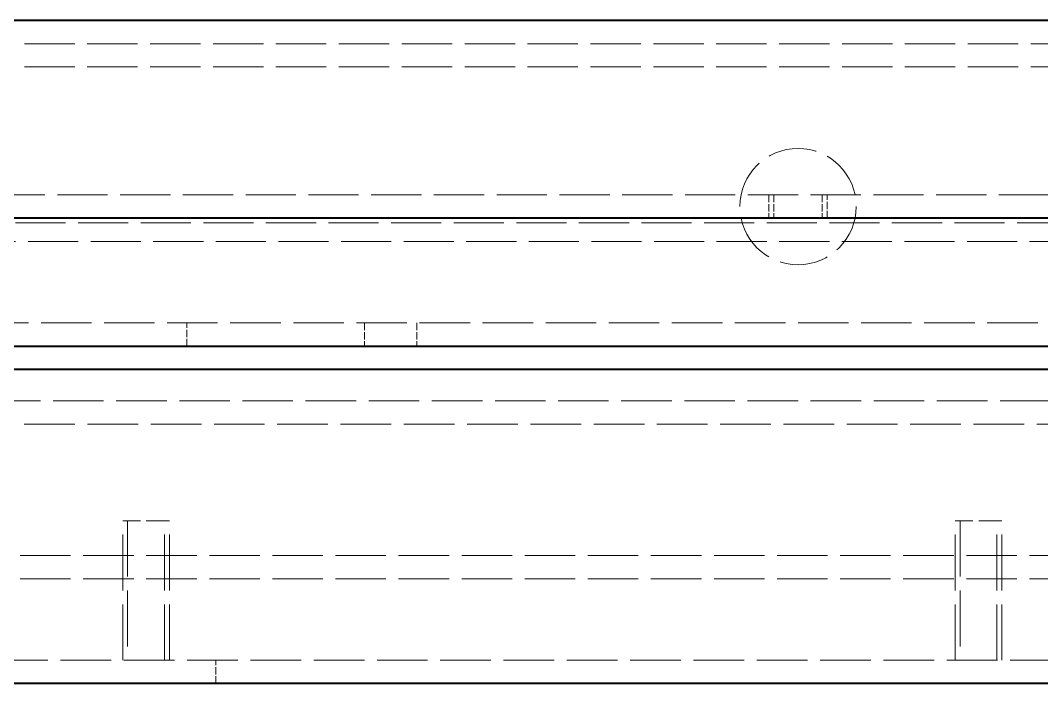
# Model space of a CAD drawing. Header units: millimetres. Extents: x 0 to 2378, y 0 to 1682.
# Drawn here: x 448.7 to 536.4, y 639.8 to 696.8 of the extents above; entities that cross this region are included whole.
import ezdxf

# ---------------------------------------------------------------- set-up
doc = ezdxf.new("R2010")
doc.units = ezdxf.units.MM
doc.header["$LTSCALE"] = 2
doc.linetypes.add('DASHED', pattern=[0.2067, 0.1654, -0.0413])
doc.layers.add('가려진 것(ISO)', color=2, linetype='DASHED', lineweight=18)
doc.layers.add('가시적인 것(ISO)', color=3, linetype='Continuous', lineweight=40)

msp = doc.modelspace()

# ---------------------------------------------------------------- linework, layer by layer
at = {"layer": '가려진 것(ISO)', "ltscale": 13.06797}
for p, q in [((750.4684, 694.7656), (280.4684, 694.7656)), ((750.4684, 692.7656), (280.4684, 692.7656))]:
    msp.add_line(p, q, dxfattribs=at)
at = {"layer": '가려진 것(ISO)', "ltscale": 13.041375}
msp.add_line((763.4684, 681.7656), (267.4684, 681.7656), dxfattribs=at)
at = {"layer": '가려진 것(ISO)', "ltscale": 1.904597}
for p, q in [((512.9684, 681.7656), (512.9684, 679.7656)), ((513.4014, 681.7656), (513.4014, 679.7656)), ((517.5354, 681.7656), (517.5354, 679.7656)), ((517.9684, 679.7656), (517.9684, 681.7656)), ((462.9684, 668.7656), (462.9684, 670.7656)), ((478.2184, 670.7656), (478.2184, 668.7656)), ((482.7184, 670.7656), (482.7184, 668.7656)), ((465.4684, 639.7656), (465.4684, 641.7656))]:
    msp.add_line(p, q, dxfattribs=at)
at = {"layer": '가려진 것(ISO)', "ltscale": 13.005862}
for p, q in [((308.4684, 679.3656), (722.4684, 679.3656)), ((722.4684, 677.7656), (308.4684, 677.7656))]:
    msp.add_line(p, q, dxfattribs=at)
at = {"layer": '가려진 것(ISO)', "ltscale": 13.107413}
msp.add_line((282.4684, 670.7656), (748.4684, 670.7656), dxfattribs=at)
at = {"layer": '가려진 것(ISO)', "ltscale": 13.116713}
msp.add_line((781.1684, 664.0656), (249.7684, 664.0656), dxfattribs=at)
at = {"layer": '가려진 것(ISO)', "ltscale": 13.148004}
msp.add_line((367.4684, 662.0656), (720.7684, 662.0656), dxfattribs=at)
at = {"layer": '가려진 것(ISO)', "ltscale": 5.983681}
for p, q in [((461.4684, 653.7656), (457.4684, 653.7656)), ((532.9684, 653.7656), (528.9684, 653.7656))]:
    msp.add_line(p, q, dxfattribs=at)
at = {"layer": '가려진 것(ISO)', "ltscale": 14.513788}
for p, q in [((457.4684, 641.7656), (457.4684, 653.7656)), ((457.8864, 653.7656), (457.8864, 641.7656)), ((461.0504, 641.7656), (461.0504, 653.7656)), ((461.4684, 641.7656), (461.4684, 653.7656)), ((528.9684, 641.7656), (528.9684, 653.7656)), ((529.3864, 653.7656), (529.3864, 641.7656)), ((532.5504, 641.7656), (532.5504, 653.7656)), ((532.9684, 641.7656), (532.9684, 653.7656))]:
    msp.add_line(p, q, dxfattribs=at)
at = {"layer": '가려진 것(ISO)', "ltscale": 13.10639}
for p, q in [((394.4684, 650.7656), (692.4684, 650.7656)), ((394.4684, 648.7656), (692.4684, 648.7656))]:
    msp.add_line(p, q, dxfattribs=at)
at = {"layer": '가려진 것(ISO)', "ltscale": 13.15312}
msp.add_line((717.4684, 641.7656), (369.4684, 641.7656), dxfattribs=at)
at = {"layer": '가려진 것(ISO)', "ltscale": 12.665669}
msp.add_circle((515.4684, 680.7656), 5, dxfattribs=at)
at = {"layer": '가시적인 것(ISO)'}
for p, q in [((748.4684, 696.7656), (282.4684, 696.7656)), ((765.4684, 679.7656), (265.4684, 679.7656)), ((280.4684, 668.7656), (750.4684, 668.7656)), ((719.4684, 666.7656), (367.4684, 666.7656)), ((719.4684, 639.7656), (367.4684, 639.7656))]:
    msp.add_line(p, q, dxfattribs=at)

doc.saveas('drawing.dxf')
